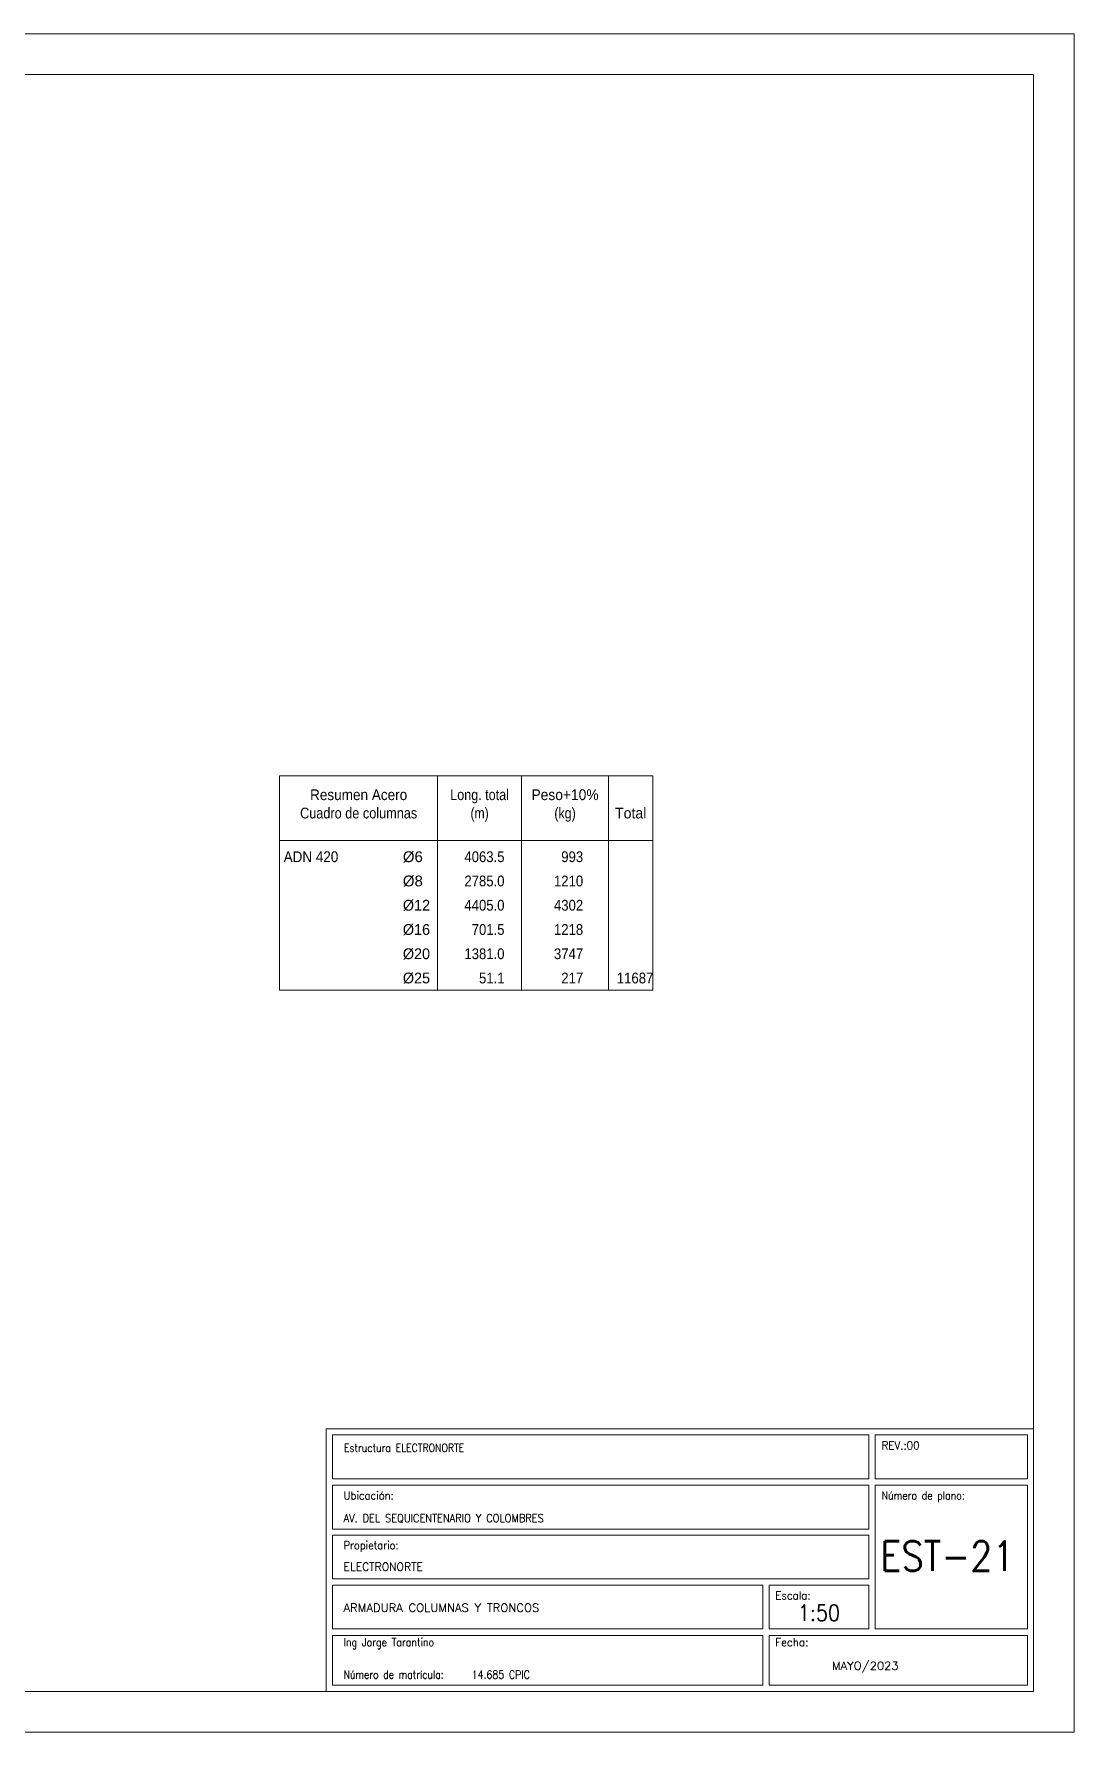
# Model space of a CAD drawing. Header units: millimetres. Extents: x 0 to 59.4, y 0 to 93.5.
# Drawn here: x 33.67 to 59.4, y 0 to 42 of the extents above; entities that cross this region are included whole.
import ezdxf
from ezdxf.enums import TextEntityAlignment as Align

# ---------------------------------------------------------------- set-up
doc = ezdxf.new("R2010")
doc.units = ezdxf.units.MM
for name, color, linetype, lineweight in [('CYPE', 7, 'Continuous', 0), ('RECUAD_LIMITES', 2, 'Continuous', 0), ('RECUAD_MARCO', 1, 'Continuous', 20), ('TABLAS', 1, 'Continuous', 0), ('TEXTO_TABLAS', 1, 'Continuous', 0)]:
    doc.layers.add(name, color=color, linetype=linetype, lineweight=lineweight)
doc.styles.add('CYPETXT', font='romans__.ttf', dxfattribs={"height": 0.2})
doc.styles.add('CYPETXT_romans', font='arial.ttf', dxfattribs={"height": 0.2})

msp = doc.modelspace()

# ---------------------------------------------------------------- linework, layer by layer
at = {"layer": 'CYPE', "color": 1}
for points in [[(40.9, 1), (58.4, 1), (58.4, 7.5), (40.9, 7.5), (40.9, 1)], [(41.06, 6.26), (54.32, 6.26), (54.32, 7.35), (41.06, 7.35), (41.06, 6.26)], [(54.48, 6.26), (58.25, 6.26), (58.25, 7.35), (54.48, 7.35), (54.48, 6.26)], [(41.06, 5.02), (54.32, 5.02), (54.32, 6.11), (41.06, 6.11), (41.06, 5.02)], [(54.48, 2.55), (58.25, 2.55), (58.25, 6.11), (54.48, 6.11), (54.48, 2.55)], [(41.06, 3.79), (54.32, 3.79), (54.32, 4.87), (41.06, 4.87), (41.06, 3.79)], [(41.06, 2.55), (51.7, 2.55), (51.7, 3.63), (41.06, 3.63), (41.06, 2.55)], [(51.86, 2.55), (54.32, 2.55), (54.32, 3.63), (51.86, 3.63), (51.86, 2.55)], [(41.06, 1.16), (51.7, 1.16), (51.7, 2.39), (41.06, 2.39), (41.06, 1.16)], [(51.86, 1.16), (58.25, 1.16), (58.25, 2.39), (51.86, 2.39), (51.86, 1.16)]]:
    msp.add_lwpolyline(points, close=True, dxfattribs=at)
at = {"layer": 'RECUAD_LIMITES'}
msp.add_lwpolyline([(0, 0), (59.4, 0), (59.4, 42), (0, 42), (0, 0)], close=True, dxfattribs=at)
at = {"layer": 'RECUAD_MARCO'}
msp.add_lwpolyline([(2.5, 1), (58.4, 1), (58.4, 41), (2.5, 41), (2.5, 1)], close=True, dxfattribs=at)
at = {"layer": 'TABLAS'}
for p, q in [((43.65694, 18.35), (43.65694, 23.65)), ((45.73294, 18.35), (45.73294, 23.65)), ((47.88494, 18.35), (47.88494, 23.65)), ((39.74894, 22.05), (48.98094, 22.05))]:
    msp.add_line(p, q, dxfattribs=at)
msp.add_lwpolyline([(39.74894, 18.35), (48.98094, 18.35), (48.98094, 23.65), (39.74894, 23.65), (39.74894, 18.35)], close=True, dxfattribs=at)

# ---------------------------------------------------------------- texts
at = {"layer": 'CYPE', "color": 4, "style": 'CYPETXT'}
for s, width, p in [('REV.:00', 0.927655, (54.64, 6.99)), ('Ubicación:', 0.90604, (41.33, 5.75)), ('Número de plano:', 0.844847, (54.64, 5.75)), ('Propietario:', 0.885908, (41.33, 4.52)), ('Escala:', 0.925891, (52.01, 3.28)), ('Fecha:', 0.933698, (52.01, 2.12)), ('Número de matrícula:', 0.83516, (41.33, 1.32))]:
    msp.add_text(s, height=0.2, dxfattribs=dict(at, width=width)).set_placement(p)
at = {"layer": 'CYPE', "color": 5, "style": 'CYPETXT'}
for s, width, p in [('Estructura ELECTRONORTE', 0.842437, (41.34, 6.93)), ('AV. DEL SEQUICENTENARIO Y COLOMBRES', 0.887423, (41.33, 5.19)), ('ELECTRONORTE', 0.974409, (41.33, 3.99)), ('ARMADURA COLUMNAS Y TRONCOS', 1.047361, (41.33, 2.97563)), ('Ing Jorge Tarantino', 0.851105, (41.33, 2.12)), ('MAYO/2023', 1.047361, (53.41, 1.54)), ('14.685 CPIC', 0.851936, (44.5, 1.32))]:
    msp.add_text(s, height=0.2, dxfattribs=dict(at, width=width)).set_placement(p)
for s, height, width, p in [('EST-21', 0.733333, 0.872274, (56.27, 3.98667)), ('1:50', 0.4, 0.869965, (53.09, 2.75))]:
    msp.add_text(s, height=height, dxfattribs=dict(at, width=width)).set_placement(p, align=Align.CENTER)
at = {"layer": 'TEXTO_TABLAS', "style": 'CYPETXT_romans'}
for s, height, width, p in [('Resumen Acero', 0.2666667, 0.899775, (41.70294, 23.18333)), ('Long. total', 0.2666667, 0.834718, (44.69494, 23.18333)), ('Peso+10%', 0.266667, 0.916489, (46.80894, 23.18333)), ('Cuadro de columnas', 0.2666667, 0.843289, (41.70294, 22.73)), ('(m)', 0.266667, 0.805297, (44.69494, 22.73)), ('(kg)', 0.266667, 0.827954, (46.80894, 22.73)), ('Total', 0.266667, 0.935673, (48.43294, 22.73))]:
    msp.add_text(s, height=height, dxfattribs=dict(at, width=width)).set_placement(p, align=Align.MIDDLE_CENTER)
for s, width, p in [('ADN 420', 0.893197, (39.84894, 21.65)), ('%%c6', 0.99505, (42.79694, 21.65)), ('%%c8', 0.99505, (42.79694, 21.05)), ('%%c12', 0.955414, (42.79694, 20.45)), ('%%c16', 0.955414, (42.79694, 19.85)), ('%%c20', 0.955414, (42.79694, 19.25)), ('%%c25', 0.955414, (42.79694, 18.65))]:
    msp.add_text(s, height=0.266667, dxfattribs=dict(at, width=width)).set_placement(p, align=Align.MIDDLE_LEFT)
for s, width, p in [('4063.5', 0.870384, (45.31094, 21.65)), ('993', 0.872274, (47.25694, 21.65)), ('2785.0', 0.870384, (45.31094, 21.05)), ('1210', 0.872274, (47.25694, 21.05)), ('4405.0', 0.870384, (45.31094, 20.45)), ('4302', 0.872274, (47.25694, 20.45)), ('701.5', 0.869965, (45.31094, 19.85)), ('1218', 0.872274, (47.25694, 19.85)), ('1381.0', 0.870384, (45.31094, 19.25)), ('3747', 0.872274, (47.25694, 19.25)), ('51.1', 0.869308, (45.31094, 18.65)), ('217', 0.872274, (47.25694, 18.65)), ('11687', 0.872274, (48.99294, 18.65))]:
    msp.add_text(s, height=0.266667, dxfattribs=dict(at, width=width)).set_placement(p, align=Align.MIDDLE_RIGHT)

doc.saveas('drawing.dxf')
